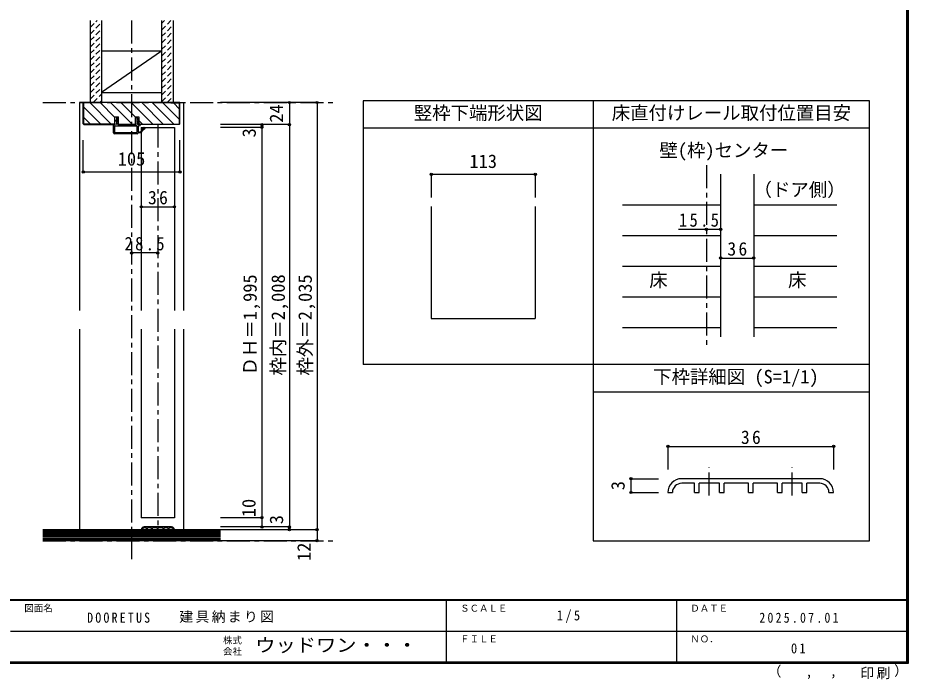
# Model space of a CAD drawing. Units: millimetres at full size, sheet at 1:5, with parts at other scales. Extents: x -973 to 977, y -718 to 696.
# Drawn here: x 10 to 977, y -718 to 0 of the extents above; entities that cross this region are included whole.
import ezdxf
from ezdxf.enums import TextEntityAlignment as Align

# ---------------------------------------------------------------- set-up
doc = ezdxf.new("R2010")
doc.units = ezdxf.units.MM
doc.header["$LTSCALE"] = 5
doc.header["$PDMODE"] = 32
doc.header["$PDSIZE"] = 2.5
doc.linetypes.add('CHAIN1', pattern=[8, 5, -1, 1, -1])
doc.linetypes.add('DASHED1', pattern=[1.8, 1.2, -0.6])
for name, color, linetype in [('0-0_補助線', 7, 'Continuous'), ('0-1_通り芯', 4, 'CHAIN1'), ('0-2_柱', 3, 'Continuous'), ('0-3_仕上げ', 2, 'Continuous'), ('0-4_枠', 3, 'Continuous'), ('0-6_扉', 6, 'Continuous'), ('0-7_金物', 7, 'Continuous'), ('0-A_文字', 3, 'Continuous'), ('0-B_寸法', 7, 'Continuous'), ('0-C_ハッチ', 4, 'DASHED1'), ('7-1_通り芯', 4, 'CHAIN1'), ('7-7_金物', 7, 'Continuous'), ('7-B_寸法', 4, 'Continuous'), ('F-0_補助線', 7, 'Continuous'), ('F-1_枠', 6, 'Continuous'), ('F-A_文字', 7, 'Continuous')]:
    doc.layers.add(name, color=color, linetype=linetype)
doc.styles.add('ＭＳ ゴシック', font='')
doc.styles.get('ＭＳ ゴシック').set_extended_font_data('MS Gothic')

# ---------------------------------------------------------------- blocks, each defined once
blk = doc.blocks.new('2')
at = {"layer": '0-0_補助線'}
for p, q in [((-9.846, -9.622), (-9.846, 15.078)), ((-8.846, 16.078), (0.354, 16.078)), ((-8.846, 15.878), (0.637, 15.878)), ((-8.446, 14.378), (-8.446, -8.922)), ((-8.146, 14.678), (-1.546, 14.678)), ((-1.246, 14.378), (-1.246, -8.922)), ((0.154, 11.653), (2.154, 11.653)), ((0.154, 11.653), (0.154, -8.497)), ((2.154, 10.953), (2.154, 11.653)), ((3.154, 11.653), (2.512, 10.83)), ((3.154, 11.653), (6.154, 11.653)), ((4.154, 13.753), (4.154, 13.053)), ((5.154, 13.053), (4.512, 13.876)), ((7.154, 13.053), (5.154, 13.053)), ((6.154, 10.953), (6.154, 11.653)), ((7.558, 12.258), (6.516, 10.835)), ((-1.546, -9.222), (-8.146, -9.222)), ((0.154, -8.497), (2.154, -8.497)), ((2.154, -7.797), (2.154, -8.497)), ((3.154, -8.497), (2.512, -7.674)), ((3.154, -8.497), (6.154, -8.497)), ((6.154, -7.797), (6.154, -8.497)), ((7.558, -9.101), (6.516, -7.679)), ((-1.48, -10.622), (-8.846, -10.622)), ((-1.189, -10.85), (-0.732, -12.694)), ((0.354, -12.922), (-0.441, -12.922)), ((4.154, -9.897), (0.154, -9.897)), ((0.154, -9.897), (0.154, -10.622)), ((0.154, -10.622), (0.645, -12.548)), ((4.154, -10.597), (4.154, -9.897)), ((5.154, -9.897), (4.512, -10.72)), ((7.154, -9.897), (5.154, -9.897))]:
    blk.add_line(p, q, dxfattribs=at)
for points in [[(-9.646, 15.078), (-9.646, -9.622), (-9.846, -9.622)], [(4.154, 13.053), (0.154, 13.053), (0.649, 15.723)]]:
    blk.add_lwpolyline(points, dxfattribs=at)
for centre, radius, start, end in [((-8.846, 15.078), 1, 90, 180), ((-8.846, 15.078), 0.8, 90, 180), ((-8.146, 14.378), 0.3, 90, 180), ((-1.546, 14.378), 0.3, 0, 90), ((0.354, 15.778), 0.3, 349.49875, 90), ((2.354, 10.953), 0.2, 180, 322.03043), ((4.354, 13.753), 0.2, 37.96957, 180), ((6.354, 10.953), 0.2, 180, 323.78053), ((7.154, 12.553), 0.5, 323.78053, 90), ((-8.846, -9.622), 1, 180, 270), ((-8.146, -8.922), 0.3, 180, 270), ((-1.546, -8.922), 0.3, 270, 0), ((2.354, -7.797), 0.2, 37.96957, 180), ((6.354, -7.797), 0.2, 36.21947, 180), ((7.154, -9.397), 0.5, 270, 36.21947), ((-2.846, -10.72), 6, 179.06153, 259.29815), ((-2.846, -10.72), 5.3, 178.93757, 259.29815), ((-3.896, -16.272), 0.35, 259.29815, 79.29815), ((-1.48, -10.922), 0.3, 13.9282, 90), ((-0.441, -12.622), 0.3, 193.9282, 270), ((0.354, -12.622), 0.3, 270, 14.29438), ((4.354, -10.597), 0.2, 180, 322.03043)]:
    blk.add_arc(centre, radius, start, end, dxfattribs=at)
blk.add_point((-3.896, -16.622), dxfattribs=at)

msp = doc.modelspace()

# ---------------------------------------------------------------- linework, layer by layer
at = {"layer": '0-1_通り芯'}
for p, q in [((133.153, -2.5), (133.153, -590.678)), ((36.653, -91.5), (353.653, -91.5)), ((161.653, -115.5), (161.653, -555.5)), ((757.419, -159.5), (757.419, -356.007)), ((36.653, -567.5), (353.653, -567.5))]:
    msp.add_line(p, q, dxfattribs=at)
at = {"layer": '0-2_柱', "color": 7}
msp.add_line((100.653, -80.234), (165.653, -35.5), dxfattribs=at)
at = {"layer": '0-2_柱'}
for p, q in [((100.653, -35.5), (165.653, -35.5)), ((100.653, -80.5), (165.653, -80.5))]:
    msp.add_line(p, q, dxfattribs=at)
at = {"layer": '0-3_仕上げ'}
for p, q in [((88.153, -2.5), (88.153, -91.5)), ((100.653, -2.5), (100.653, -91.5)), ((165.653, -2.5), (165.653, -91.5)), ((178.153, -2.5), (178.153, -91.5)), ((229.653, -555.5), (36.653, -555.5)), ((229.653, -567.5), (36.653, -567.5))]:
    msp.add_line(p, q, dxfattribs=at)
at = {"layer": '0-3_仕上げ', "color": 4}
for p, q in [((666.444, -202.801), (772.919, -202.801)), ((808.919, -202.801), (899.077, -202.801)), ((666.444, -236.103), (772.919, -236.103)), ((808.919, -236.103), (899.077, -236.103)), ((666.444, -269.404), (772.919, -269.404)), ((808.919, -269.404), (899.077, -269.404)), ((666.444, -302.706), (772.919, -302.706)), ((808.919, -302.706), (899.077, -302.706)), ((666.444, -336.007), (772.919, -336.007)), ((808.919, -336.007), (899.077, -336.007))]:
    msp.add_line(p, q, dxfattribs=at)
at = {"layer": '0-3_仕上げ', "color": 7}
for p, q in [((229.653, -557), (36.653, -557)), ((229.653, -558.5), (36.653, -558.5)), ((229.653, -560), (36.653, -560)), ((229.653, -561.5), (36.653, -561.5)), ((229.653, -563), (36.653, -563)), ((229.653, -564.5), (36.653, -564.5)), ((229.653, -566), (36.653, -566))]:
    msp.add_line(p, q, dxfattribs=at)
at = {"layer": '0-4_枠', "color": 4}
for p, q in [((80.653, -91.5), (76.653, -91.5)), ((76.653, -91.5), (76.653, -317.5)), ((185.653, -91.5), (189.653, -91.5)), ((189.653, -91.5), (189.653, -317.5)), ((458.639, -169.5), (458.639, -194.5)), ((76.653, -337.5), (76.653, -555.5)), ((189.653, -337.5), (189.653, -555.5))]:
    msp.add_line(p, q, dxfattribs=at)
at = {"layer": '0-4_枠'}
for p, q in [((185.653, -91.5), (80.653, -91.5)), ((81.153, -114.586), (81.153, -92)), ((90.653, -92), (81.153, -92)), ((90.653, -91.5), (90.653, -92)), ((175.653, -92), (175.653, -91.5)), ((175.653, -92), (185.153, -92)), ((185.153, -114.586), (185.153, -92)), ((384.639, -89.5), (384.639, -376.007)), ((81.567, -115), (81.153, -114.586)), ((81.36, -115.5), (115.153, -115.5)), ((115.153, -115), (81.567, -115)), ((115.153, -107), (118.853, -107)), ((115.153, -115.5), (115.153, -107)), ((118.853, -115.5), (118.853, -107)), ((118.853, -115), (137.453, -115)), ((118.853, -115.5), (137.453, -115.5)), ((137.453, -115.5), (137.453, -107)), ((141.153, -115), (184.739, -115)), ((184.946, -115.5), (141.153, -115.5)), ((184.739, -115), (185.153, -114.586)), ((772.919, -169.5), (772.919, -346.007)), ((808.919, -169.5), (808.919, -346.007)), ((458.639, -204.5), (458.639, -326.007)), ((571.639, -204.5), (571.639, -326.007)), ((458.639, -326.007), (571.639, -326.007))]:
    msp.add_line(p, q, dxfattribs=at)
for points in [[(81.36, -115.5), (80.653, -114.793), (80.653, -91.5)], [(184.946, -115.5), (185.653, -114.793), (185.653, -91.5)], [(137.453, -107), (141.153, -107), (141.153, -115.5)]]:
    msp.add_lwpolyline(points, dxfattribs=at)
at = {"layer": '0-4_枠', "color": 4}
msp.add_lwpolyline([(458.639, -169.5), (571.639, -169.5), (571.639, -194.5)], dxfattribs=at)
at = {"layer": '0-4_枠', "color": 7}
for p in [(458.639, -169.5), (571.639, -169.5)]:
    msp.add_point(p, dxfattribs=at)
at = {"layer": '0-6_扉'}
for p, q in [((143.653, -118.5), (179.653, -118.5)), ((143.653, -118.5), (143.653, -317.5)), ((179.653, -118.5), (179.653, -317.5)), ((143.653, -337.5), (143.653, -542.5)), ((179.653, -337.5), (179.653, -542.5)), ((179.653, -542.5), (143.653, -542.5))]:
    msp.add_line(p, q, dxfattribs=at)
at = {"layer": '0-7_金物'}
for p, q in [((143.653, -555.5), (144.653, -555.5)), ((176.653, -552.5), (146.653, -552.5)), ((149.453, -553.5), (146.653, -553.5)), ((149.453, -555.5), (149.453, -553.5)), ((149.453, -555.5), (150.453, -555.5)), ((150.453, -555.5), (150.453, -553.5)), ((154.853, -553.5), (150.453, -553.5)), ((154.853, -555.5), (154.853, -553.5)), ((154.853, -555.5), (155.853, -555.5)), ((155.853, -555.5), (155.853, -553.5)), ((161.153, -553.5), (155.853, -553.5)), ((161.153, -555.5), (161.153, -553.5)), ((161.153, -555.5), (162.153, -555.5)), ((162.153, -555.5), (162.153, -553.5)), ((167.453, -553.5), (162.153, -553.5)), ((167.453, -555.5), (167.453, -553.5)), ((167.453, -555.5), (168.453, -555.5)), ((168.453, -555.5), (168.453, -553.5)), ((172.853, -553.5), (168.453, -553.5)), ((172.853, -555.5), (172.853, -553.5)), ((172.853, -555.5), (173.853, -555.5)), ((173.853, -555.5), (173.853, -553.5)), ((176.653, -553.5), (173.853, -553.5)), ((178.653, -555.5), (179.653, -555.5))]:
    msp.add_line(p, q, dxfattribs=at)
for centre, radius, start, end in [((146.653, -555.5), 3, 90, 180), ((146.653, -555.5), 2, 90, 180), ((176.653, -555.5), 3, 0, 90), ((176.653, -555.5), 2, 0, 90)]:
    msp.add_arc(centre, radius, start, end, dxfattribs=at)
at = {"layer": '0-A_文字'}
for p, q in [((634.639, -89.5), (384.639, -89.5)), ((934.639, -89.5), (634.639, -89.5)), ((634.639, -89.5), (634.639, -376.007)), ((934.639, -567.5), (934.639, -89.5)), ((634.639, -119.5), (384.639, -119.5)), ((934.639, -119.5), (634.639, -119.5)), ((634.639, -376.007), (384.639, -376.007)), ((934.639, -406.007), (634.639, -406.007)), ((634.639, -567.5), (934.639, -567.5))]:
    msp.add_line(p, q, dxfattribs=at)
msp.add_lwpolyline([(934.639, -376.007), (634.639, -376.007), (634.639, -567.5)], dxfattribs=at)
at = {"layer": '0-B_寸法', "color": 4}
for p, q in [((334.653, -91.5), (229.653, -91.5)), ((304.653, -91.5), (304.653, -555.5)), ((334.653, -91.5), (334.653, -567.5)), ((304.653, -115.5), (229.653, -115.5)), ((274.653, -115.5), (274.653, -552.5)), ((274.653, -118.5), (229.653, -118.5)), ((80.653, -166.922), (80.653, -132.4)), ((143.653, -204.801), (179.653, -204.801)), ((727.109, -229.102), (772.919, -229.102)), ((161.653, -254.801), (133.153, -254.801)), ((772.919, -260.487), (808.919, -260.487)), ((274.653, -542.5), (229.653, -542.5)), ((304.653, -552.5), (229.653, -552.5)), ((334.653, -555.5), (229.653, -555.5)), ((334.653, -567.5), (229.653, -567.5))]:
    msp.add_line(p, q, dxfattribs=at)
msp.add_lwpolyline([(80.653, -166.922), (185.653, -166.922), (185.653, -132.4)], dxfattribs=at)
at = {"layer": '0-B_寸法'}
for p in [(304.653, -91.5), (334.653, -91.5), (274.653, -115.5), (304.653, -115.5), (274.653, -118.5), (80.653, -166.922), (185.653, -166.922), (143.653, -204.801), (179.653, -204.801), (757.419, -229.102), (772.919, -229.102), (133.153, -254.801), (161.653, -254.801), (772.919, -260.487), (808.919, -260.487), (274.653, -542.5), (274.653, -552.5), (304.653, -552.5), (304.653, -555.5), (334.653, -555.5), (334.653, -567.5)]:
    msp.add_point(p, dxfattribs=at)
at = {"layer": '0-C_ハッチ'}
for p, q in [((88.153, -10.111), (95.764, -2.5)), ((88.153, -17.182), (100.653, -4.682)), ((165.653, -5.748), (168.901, -2.5)), ((165.653, -12.819), (175.972, -2.5)), ((165.653, -19.89), (178.153, -7.39)), ((88.153, -24.253), (100.653, -11.753)), ((88.153, -31.324), (100.653, -18.824)), ((165.653, -26.961), (178.153, -14.461)), ((88.153, -38.395), (100.653, -25.895)), ((165.653, -34.032), (178.153, -21.532)), ((165.653, -41.103), (178.153, -28.603)), ((88.153, -45.466), (100.653, -32.966)), ((165.653, -48.174), (178.153, -35.674)), ((88.153, -52.537), (100.653, -40.037)), ((88.153, -59.608), (100.653, -47.108)), ((165.653, -55.246), (178.153, -42.746)), ((88.153, -66.679), (100.653, -54.179)), ((165.653, -62.317), (178.153, -49.817)), ((165.653, -69.388), (178.153, -56.888)), ((88.153, -73.751), (100.653, -61.251)), ((165.653, -76.459), (178.153, -63.959)), ((88.153, -80.822), (100.653, -68.322)), ((88.153, -87.893), (100.653, -75.393)), ((165.653, -83.53), (178.153, -71.03)), ((91.617, -91.5), (100.653, -82.464)), ((165.653, -90.601), (178.153, -78.101)), ((171.825, -91.5), (178.153, -85.172)), ((98.688, -91.5), (100.653, -89.535))]:
    msp.add_line(p, q, dxfattribs=at)
at = {"layer": '0-C_ハッチ', "linetype": 'Continuous'}
for p, q in [((81.153, -96.412), (99.741, -115)), ((88.055, -92), (111.055, -115)), ((98.869, -91.5), (115.153, -107.784)), ((110.182, -91.5), (133.683, -115)), ((121.496, -91.5), (137.453, -107.457)), ((132.81, -91.5), (156.31, -115)), ((144.124, -91.5), (167.624, -115)), ((155.437, -91.5), (178.937, -115)), ((166.751, -91.5), (185.153, -109.902)), ((178.565, -92), (185.153, -98.588)), ((81.153, -107.725), (88.428, -115)), ((141.153, -111.157), (144.996, -115))]:
    msp.add_line(p, q, dxfattribs=at)
at = {"layer": '7-1_通り芯'}
for p, q in [((760.63, -518.365), (760.63, -487.834)), ((850.63, -518.365), (850.63, -487.834))]:
    msp.add_line(p, q, dxfattribs=at)
at = {"layer": '7-7_金物'}
for p, q in [((880.63, -500.065), (730.63, -500.065)), ((744.63, -505.065), (730.63, -505.065)), ((744.63, -515.065), (744.63, -505.065)), ((771.63, -505.065), (749.63, -505.065)), ((749.63, -515.065), (749.63, -505.065)), ((771.63, -515.065), (771.63, -505.065)), ((803.13, -505.065), (776.63, -505.065)), ((776.63, -515.065), (776.63, -505.065)), ((803.13, -515.065), (803.13, -505.065)), ((834.63, -505.065), (808.13, -505.065)), ((808.13, -515.065), (808.13, -505.065)), ((834.63, -515.065), (834.63, -505.065)), ((861.63, -505.065), (839.63, -505.065)), ((839.63, -515.065), (839.63, -505.065)), ((861.63, -515.065), (861.63, -505.065)), ((880.63, -505.065), (866.63, -505.065)), ((866.63, -515.065), (866.63, -505.065)), ((715.63, -515.065), (720.63, -515.065)), ((744.63, -515.065), (749.63, -515.065)), ((771.63, -515.065), (776.63, -515.065)), ((803.13, -515.065), (808.13, -515.065)), ((834.63, -515.065), (839.63, -515.065)), ((861.63, -515.065), (866.63, -515.065)), ((890.63, -515.065), (895.63, -515.065))]:
    msp.add_line(p, q, dxfattribs=at)
for centre, radius, start, end in [((730.63, -515.065), 15, 90, 180), ((880.63, -515.065), 15, 0, 90), ((730.63, -515.065), 10, 90, 180), ((880.63, -515.065), 10, 0, 90)]:
    msp.add_arc(centre, radius, start, end, dxfattribs=at)
at = {"layer": '7-B_寸法'}
for p, q in [((715.63, -465.065), (715.63, -490.065)), ((715.63, -465.065), (895.63, -465.065)), ((895.63, -465.065), (895.63, -490.065)), ((675.63, -500.065), (705.63, -500.065)), ((675.63, -515.065), (675.63, -500.065)), ((675.63, -515.065), (705.63, -515.065))]:
    msp.add_line(p, q, dxfattribs=at)
at = {"layer": '7-B_寸法', "color": 7}
for p in [(715.63, -465.065), (895.63, -465.065), (675.63, -500.065), (675.63, -515.065)]:
    msp.add_point(p, dxfattribs=at)
at = {"layer": 'F-1_枠'}
for p, q in [((974.986, 695.833), (974.986, -700.833)), ((975.82, 695.833), (975.82, -700.833)), ((976.653, 695.833), (976.653, -700.833)), ((976.653, -631.667), (-973.347, -631.667)), ((976.653, -632.5), (-973.347, -632.5)), ((474.986, -632.5), (474.986, -699.167)), ((724.986, -632.5), (724.986, -699.167)), ((1.653, -665.833), (974.986, -665.834)), ((976.653, -699.167), (-973.347, -699.167)), ((976.653, -700), (-973.347, -700)), ((976.653, -700.833), (-973.347, -700.833))]:
    msp.add_line(p, q, dxfattribs=at)

# ---------------------------------------------------------------- block references
at = {"layer": '0-7_金物', "rotation": 90}
msp.add_blockref('2', (129.731, -115.654), dxfattribs=at)

# ---------------------------------------------------------------- texts
at = {"layer": '0-4_枠', "color": 7, "style": 'ＭＳ ゴシック'}
for s, p in [('竪枠下端形状図', (439.639, -114.5)), ('113', (500.139, -167))]:
    msp.add_text(s, height=14.66, dxfattribs=at).set_placement(p, align=Align.BOTTOM_LEFT)
at = {"layer": '0-A_文字', "color": 7, "style": 'ＭＳ ゴシック'}
for s, p in [('床直付けレール取付位置目安', (654.639, -114.5)), ('壁(枠)センター', (706.444, -155.091)), ('（ドア側）', (808.713, -197.835)), ('床', (695.457, -296.055)), ('床', (846.176, -296.055)), ('下枠詳細図 (S=1/1)', (699.639, -401.007))]:
    msp.add_text(s, height=14.66, dxfattribs=at).set_placement(p, align=Align.BOTTOM_LEFT)
at = {"layer": '0-B_寸法', "style": 'ＭＳ ゴシック'}
for s, p in [('24', (302.153, -113.5)), ('3', (272.49, -129.385)), ('ＤＨ＝1,995', (273.45, -388)), ('枠内＝2,008', (304.052, -388)), ('枠外＝2,035', (333.31, -388)), ('10', (272.153, -541.875)), ('3', (302.153, -549.5)), ('12', (332.153, -589.458))]:
    msp.add_text(s, height=14.66, rotation=90, dxfattribs=at).set_placement(p, align=Align.BOTTOM_LEFT)
msp.add_text('105', height=14.66, dxfattribs=at).set_placement((118.153, -164.422), align=Align.BOTTOM_LEFT)
at = {"layer": '0-B_寸法', "char_height": 14.66, "attachment_point": 7, "style": 'ＭＳ ゴシック'}
for s, insert in [('\\T1.27;\\W0.95;36', (151.028, -202.301)), ('\\T1.28;\\W0.9;15.5', (727.674, -226.602)), ('\\T1.28;\\W0.9;28.5', (125.528, -252.301)), ('\\T1.27;\\W0.95;36', (780.294, -257.987))]:
    msp.add_mtext(s, dxfattribs=dict(at, insert=insert))
at = {"layer": '7-B_寸法', "color": 7, "style": 'ＭＳ ゴシック'}
msp.add_text('3', height=14.66, rotation=90, dxfattribs=at).set_placement((673.13, -512.565), align=Align.BOTTOM_LEFT)
at = {"layer": '7-B_寸法', "color": 7, "insert": (795.005, -462.565), "char_height": 14.66, "attachment_point": 7, "style": 'ＭＳ ゴシック'}
msp.add_mtext('\\T1.27;\\W0.95;36', dxfattribs=at)
at = {"layer": 'F-0_補助線', "char_height": 11, "attachment_point": 7, "style": 'ＭＳ ゴシック'}
for s, insert in [('\\T1.39;\\W0.85;DOORETUS', (84.986, -656.667)), ('\\T1.17;建具納まり図', (184.986, -656.667))]:
    msp.add_mtext(s, dxfattribs=dict(at, insert=insert))
at = {"layer": 'F-A_文字', "style": 'ＭＳ ゴシック'}
for s, height, p in [('図面名', 7.331, (16.653, -646.667)), ('ＳＣＡＬＥ', 7.331, (489.986, -646.667)), ('ＤＡＴＥ', 7.331, (739.986, -646.667)), ('株式', 7.331, (232.486, -681.5)), ('ＦＩＬＥ', 7.331, (489.986, -680)), ('ＮＯ．', 7.331, (739.986, -680.001)), ('会社', 7.331, (232.486, -693.5)), ('（', 11, (823.992, -718.052)), ('）', 11, (961.387, -717.355)), (',', 11, (865.199, -718.052)), (',', 11, (891.686, -717.588))]:
    msp.add_text(s, height=height, dxfattribs=at).set_placement(p, align=Align.BOTTOM_LEFT)
at = {"layer": 'F-A_文字', "style": 'ＭＳ ゴシック', "width": 1.1}
msp.add_text('ウッドワン・・・', height=14.66, dxfattribs=at).set_placement((267.486, -692.5), align=Align.BOTTOM_LEFT)
at = {"layer": 'F-A_文字', "char_height": 11, "attachment_point": 7, "style": 'ＭＳ ゴシック'}
for s, insert in [('\\T1.38;\\W0.9;1/5', (594.986, -656.667)), ('\\T1.39;\\W0.85;2025.07.01', (814.986, -656.667)), ('\\T1.36;\\W0.9;01', (849.361, -690.001)), ('\\T1.17;印刷', (924.678, -717.82))]:
    msp.add_mtext(s, dxfattribs=dict(at, insert=insert))

doc.saveas('drawing.dxf')
